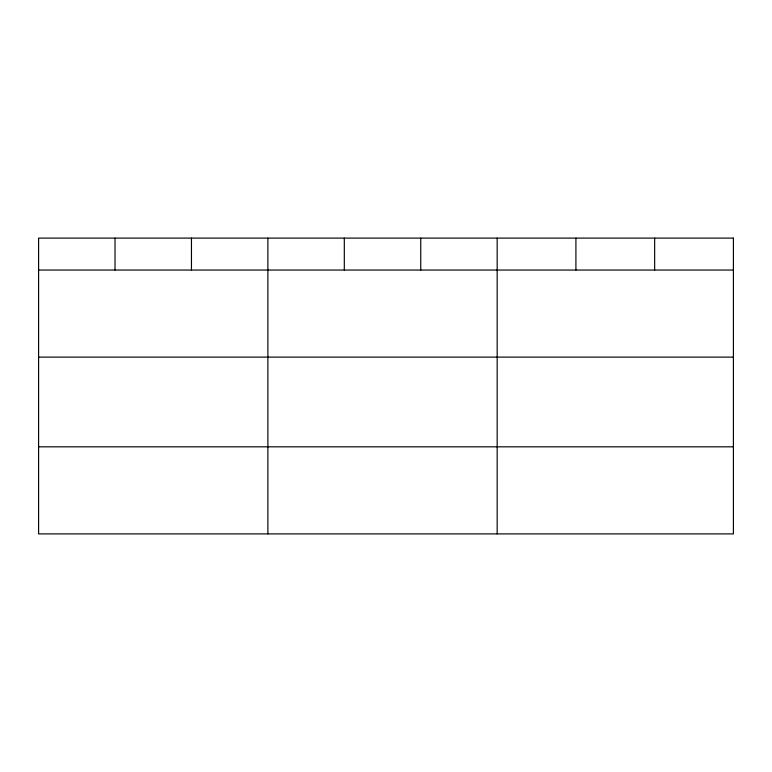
<?xml version="1.0" encoding="UTF-8"?>
<svg xmlns="http://www.w3.org/2000/svg" width="772" height="772" viewBox="0 0 772 772"><rect width="100%" height="100%" fill="white"/><g stroke="black" fill="none" stroke-linecap="round" stroke-linejoin="round"><path stroke-width="1.16" d="M38.6 270.046L733.4 270.046M38.6 357.118L733.4 357.118M38.6 446.824L733.4 446.824M654.656 238.104L654.656 270.046M575.912 238.104L575.912 270.046M497.168 238.104L497.168 533.896M420.74 238.104L420.74 270.046M344.312 238.104L344.312 270.046M267.884 238.104L267.884 533.896M191.456 238.104L191.456 270.046M115.028 238.104L115.028 270.046M733.4 238.104L38.6 238.104L38.6 533.896L733.4 533.896L733.4 238.104"/></g></svg>
